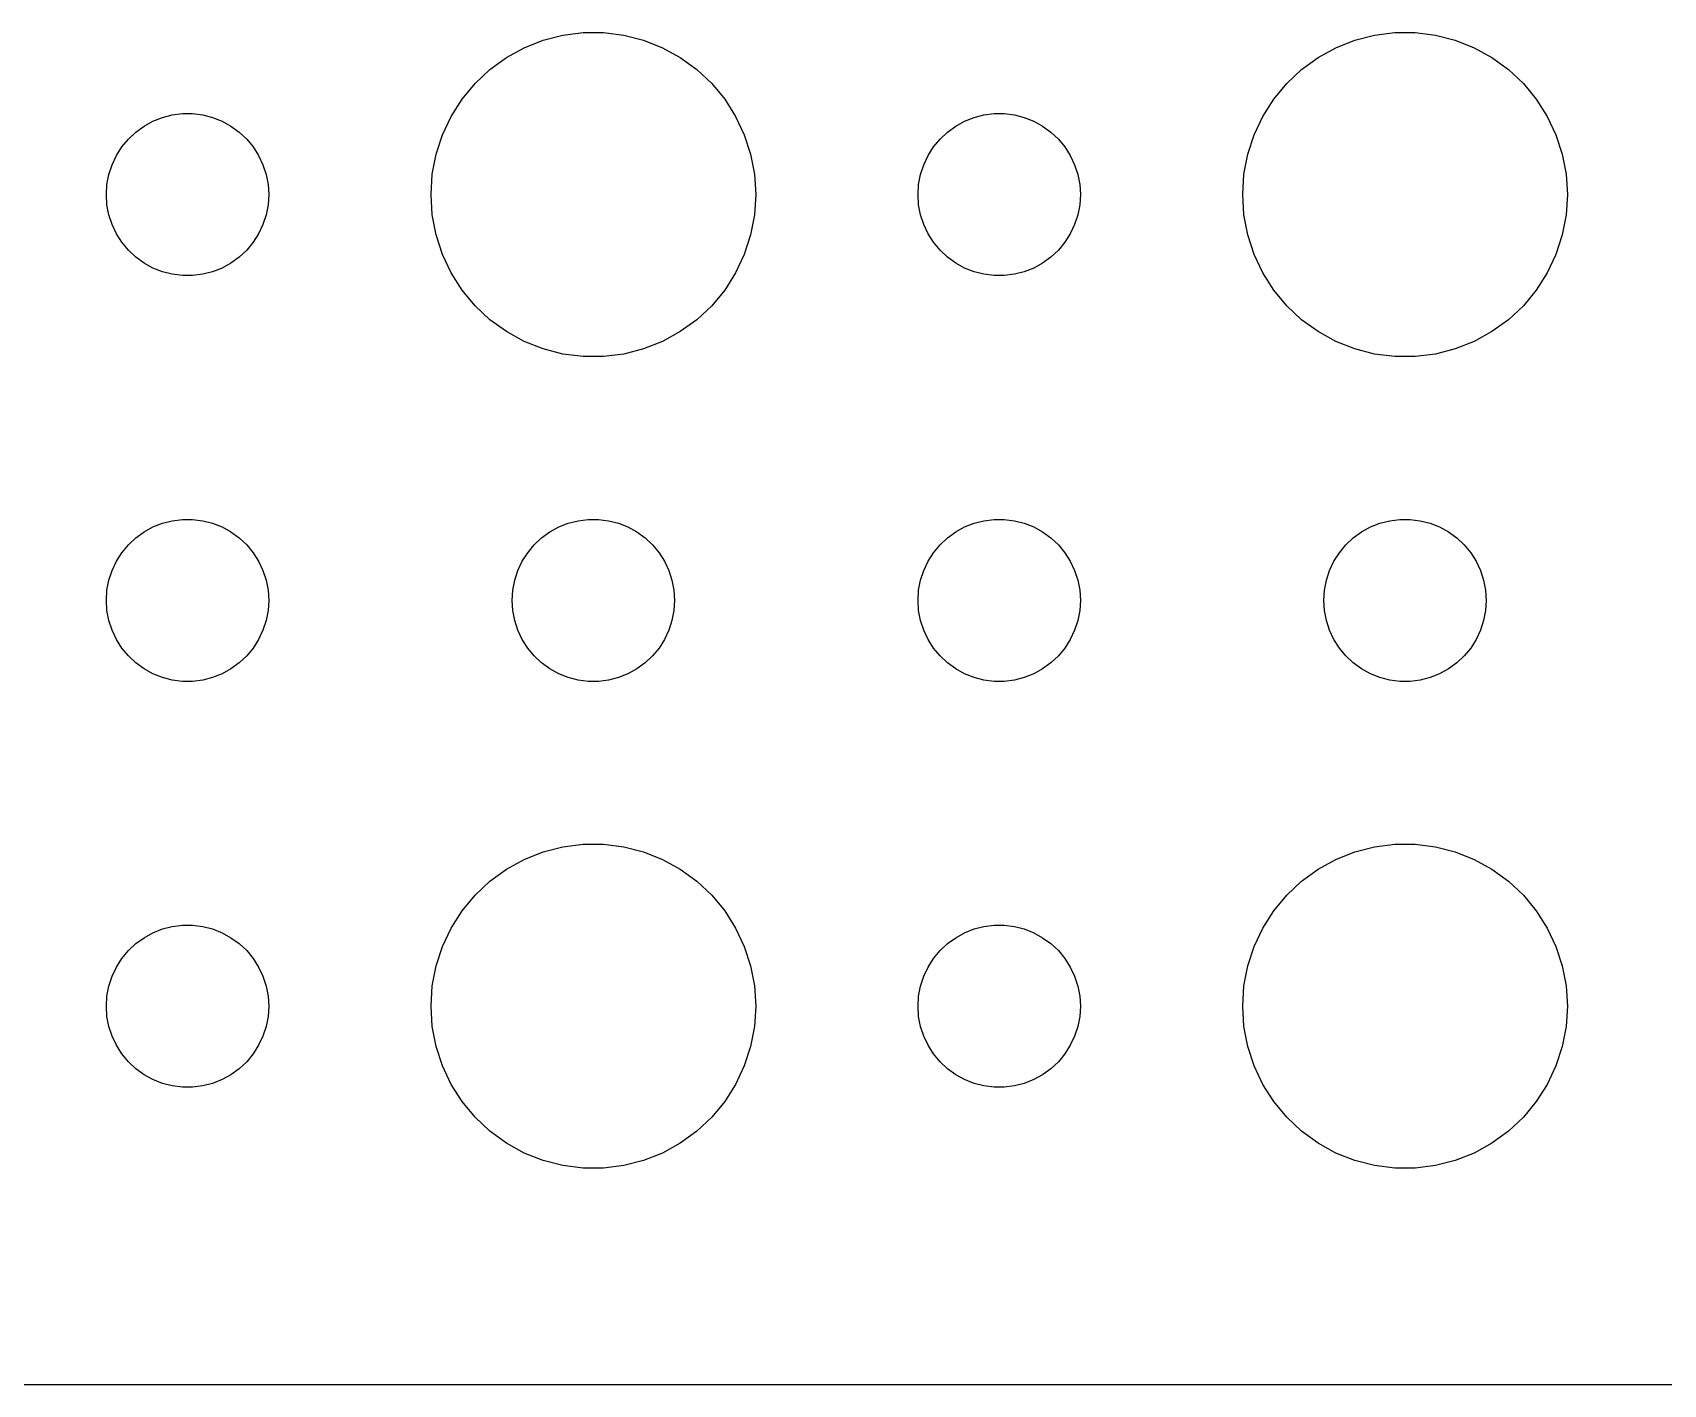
# Model space of a CAD drawing. Header units: metres. Extents: x -120 to 120, y -119 to 119.
# Drawn here: x 27.14 to 57.27, y -119.49 to -94.51 of the extents above; entities that cross this region are included whole.
import ezdxf

# ---------------------------------------------------------------- set-up
doc = ezdxf.new("R2010")
doc.units = ezdxf.units.M

msp = doc.modelspace()

# ---------------------------------------------------------------- linework, layer by layer
for p, q in [((36.5729, -94.6468), (36.9379, -94.5531)), ((36.9379, -94.5531), (37.3116, -94.5059)), ((37.3116, -94.5059), (37.6884, -94.5059)), ((37.6884, -94.5059), (38.0621, -94.5531)), ((38.0621, -94.5531), (38.427, -94.6468)), ((51.5729, -94.6468), (51.9379, -94.5531)), ((51.9379, -94.5531), (52.3116, -94.5059)), ((52.3116, -94.5059), (52.6884, -94.5059)), ((52.6884, -94.5059), (53.0621, -94.5531)), ((53.0621, -94.5531), (53.427, -94.6468)), ((35.8925, -94.967), (36.2227, -94.7855)), ((36.2227, -94.7855), (36.5729, -94.6468)), ((38.427, -94.6468), (38.7773, -94.7855)), ((38.7773, -94.7855), (39.1075, -94.967)), ((50.8925, -94.967), (51.2227, -94.7855)), ((51.2227, -94.7855), (51.5729, -94.6468)), ((53.427, -94.6468), (53.7773, -94.7855)), ((53.7773, -94.7855), (54.1075, -94.967)), ((35.3131, -95.4464), (35.5877, -95.1885)), ((35.5877, -95.1885), (35.8925, -94.967)), ((39.1075, -94.967), (39.4123, -95.1885)), ((39.4123, -95.1885), (39.6869, -95.4464)), ((50.3131, -95.4464), (50.5877, -95.1885)), ((50.5877, -95.1885), (50.8925, -94.967)), ((54.1075, -94.967), (54.4123, -95.1885)), ((54.4123, -95.1885), (54.6869, -95.4464)), ((35.0729, -95.7366), (35.3131, -95.4464)), ((39.6869, -95.4464), (39.927, -95.7366)), ((50.0729, -95.7366), (50.3131, -95.4464)), ((54.6869, -95.4464), (54.927, -95.7366)), ((34.8711, -96.0547), (35.0729, -95.7366)), ((39.927, -95.7366), (40.1289, -96.0547)), ((49.8711, -96.0547), (50.0729, -95.7366)), ((54.927, -95.7366), (55.1289, -96.0547)), ((29.3613, -96.1428), (29.5365, -96.0734)), ((29.5365, -96.0734), (29.7189, -96.0266)), ((29.7189, -96.0266), (29.9058, -96.003)), ((29.9058, -96.003), (30.0942, -96.003)), ((30.0942, -96.003), (30.2811, -96.0266)), ((30.2811, -96.0266), (30.4635, -96.0734)), ((30.4635, -96.0734), (30.6387, -96.1428)), ((34.7107, -96.3956), (34.8711, -96.0547)), ((40.1289, -96.0547), (40.2893, -96.3956)), ((44.3613, -96.1428), (44.5365, -96.0734)), ((44.5365, -96.0734), (44.7189, -96.0266)), ((44.7189, -96.0266), (44.9058, -96.003)), ((44.9058, -96.003), (45.0942, -96.003)), ((45.0942, -96.003), (45.2811, -96.0266)), ((45.2811, -96.0266), (45.4635, -96.0734)), ((45.4635, -96.0734), (45.6387, -96.1428)), ((49.7107, -96.3956), (49.8711, -96.0547)), ((55.1289, -96.0547), (55.2893, -96.3956)), ((28.9065, -96.4732), (29.0439, -96.3442)), ((29.0439, -96.3442), (29.1963, -96.2335)), ((29.1963, -96.2335), (29.3613, -96.1428)), ((30.6387, -96.1428), (30.8037, -96.2335)), ((30.8037, -96.2335), (30.9561, -96.3442)), ((30.9561, -96.3442), (31.0934, -96.4732)), ((34.5942, -96.7539), (34.7107, -96.3956)), ((40.2893, -96.3956), (40.4057, -96.7539)), ((43.9065, -96.4732), (44.0439, -96.3442)), ((44.0439, -96.3442), (44.1963, -96.2335)), ((44.1963, -96.2335), (44.3613, -96.1428)), ((45.6387, -96.1428), (45.8037, -96.2335)), ((45.8037, -96.2335), (45.9561, -96.3442)), ((45.9561, -96.3442), (46.0934, -96.4732)), ((49.5942, -96.7539), (49.7107, -96.3956)), ((55.2893, -96.3956), (55.4057, -96.7539)), ((28.6855, -96.7774), (28.7865, -96.6183)), ((28.7865, -96.6183), (28.9065, -96.4732)), ((31.0934, -96.4732), (31.2135, -96.6183)), ((31.2135, -96.6183), (31.3145, -96.7774)), ((43.6855, -96.7774), (43.7865, -96.6183)), ((43.7865, -96.6183), (43.9065, -96.4732)), ((46.0934, -96.4732), (46.2135, -96.6183)), ((46.2135, -96.6183), (46.3145, -96.7774)), ((28.5471, -97.127), (28.6053, -96.9478)), ((28.6053, -96.9478), (28.6855, -96.7774)), ((31.3145, -96.7774), (31.3947, -96.9478)), ((31.3947, -96.9478), (31.4529, -97.127)), ((34.5237, -97.124), (34.5942, -96.7539)), ((40.4057, -96.7539), (40.4763, -97.124)), ((43.5471, -97.127), (43.6053, -96.9478)), ((43.6053, -96.9478), (43.6855, -96.7774)), ((46.3145, -96.7774), (46.3947, -96.9478)), ((46.3947, -96.9478), (46.4529, -97.127)), ((49.5237, -97.124), (49.5942, -96.7539)), ((55.4057, -96.7539), (55.4763, -97.124)), ((28.5, -97.5), (28.5118, -97.312)), ((28.5118, -97.312), (28.5471, -97.127)), ((31.4529, -97.127), (31.4882, -97.312)), ((31.4882, -97.312), (31.5, -97.5)), ((34.5, -97.5), (34.5237, -97.124)), ((40.4763, -97.124), (40.5, -97.5)), ((43.5, -97.5), (43.5118, -97.312)), ((43.5118, -97.312), (43.5471, -97.127)), ((46.4529, -97.127), (46.4882, -97.312)), ((46.4882, -97.312), (46.5, -97.5)), ((49.5, -97.5), (49.5237, -97.124)), ((55.4763, -97.124), (55.5, -97.5)), ((28.5118, -97.688), (28.5, -97.5)), ((31.5, -97.5), (31.4882, -97.688)), ((34.5237, -97.876), (34.5, -97.5)), ((40.5, -97.5), (40.4763, -97.876)), ((43.5118, -97.688), (43.5, -97.5)), ((46.5, -97.5), (46.4882, -97.688)), ((49.5237, -97.876), (49.5, -97.5)), ((55.5, -97.5), (55.4763, -97.876)), ((28.5471, -97.873), (28.5118, -97.688)), ((28.6053, -98.0522), (28.5471, -97.873)), ((31.4529, -97.873), (31.3947, -98.0522)), ((31.4882, -97.688), (31.4529, -97.873)), ((34.5942, -98.2461), (34.5237, -97.876)), ((40.4763, -97.876), (40.4057, -98.2461)), ((43.5471, -97.873), (43.5118, -97.688)), ((43.6053, -98.0522), (43.5471, -97.873)), ((46.4529, -97.873), (46.3947, -98.0522)), ((46.4882, -97.688), (46.4529, -97.873)), ((49.5942, -98.2461), (49.5237, -97.876)), ((55.4763, -97.876), (55.4057, -98.2461)), ((28.6855, -98.2226), (28.6053, -98.0522)), ((28.7865, -98.3817), (28.6855, -98.2226)), ((31.3145, -98.2226), (31.2135, -98.3817)), ((31.3947, -98.0522), (31.3145, -98.2226)), ((34.7107, -98.6044), (34.5942, -98.2461)), ((40.4057, -98.2461), (40.2893, -98.6044)), ((43.6855, -98.2226), (43.6053, -98.0522)), ((43.7865, -98.3817), (43.6855, -98.2226)), ((46.3145, -98.2226), (46.2135, -98.3817)), ((46.3947, -98.0522), (46.3145, -98.2226)), ((49.7107, -98.6044), (49.5942, -98.2461)), ((55.4057, -98.2461), (55.2893, -98.6044)), ((28.9065, -98.5268), (28.7865, -98.3817)), ((29.0439, -98.6558), (28.9065, -98.5268)), ((31.0934, -98.5268), (30.9561, -98.6558)), ((31.2135, -98.3817), (31.0934, -98.5268)), ((43.9065, -98.5268), (43.7865, -98.3817)), ((44.0439, -98.6558), (43.9065, -98.5268)), ((46.0934, -98.5268), (45.9561, -98.6558)), ((46.2135, -98.3817), (46.0934, -98.5268)), ((29.1963, -98.7665), (29.0439, -98.6558)), ((29.3613, -98.8572), (29.1963, -98.7665)), ((30.8037, -98.7665), (30.6387, -98.8572)), ((30.9561, -98.6558), (30.8037, -98.7665)), ((34.8711, -98.9453), (34.7107, -98.6044)), ((40.2893, -98.6044), (40.1289, -98.9453)), ((44.1963, -98.7665), (44.0439, -98.6558)), ((44.3613, -98.8572), (44.1963, -98.7665)), ((45.8037, -98.7665), (45.6387, -98.8572)), ((45.9561, -98.6558), (45.8037, -98.7665)), ((49.8711, -98.9453), (49.7107, -98.6044)), ((55.2893, -98.6044), (55.1289, -98.9453)), ((29.5365, -98.9266), (29.3613, -98.8572)), ((29.7189, -98.9734), (29.5365, -98.9266)), ((29.9058, -98.997), (29.7189, -98.9734)), ((30.0942, -98.997), (29.9058, -98.997)), ((30.2811, -98.9734), (30.0942, -98.997)), ((30.4635, -98.9266), (30.2811, -98.9734)), ((30.6387, -98.8572), (30.4635, -98.9266)), ((35.0729, -99.2634), (34.8711, -98.9453)), ((40.1289, -98.9453), (39.927, -99.2634)), ((44.5365, -98.9266), (44.3613, -98.8572)), ((44.7189, -98.9734), (44.5365, -98.9266)), ((44.9058, -98.997), (44.7189, -98.9734)), ((45.0942, -98.997), (44.9058, -98.997)), ((45.2811, -98.9734), (45.0942, -98.997)), ((45.4635, -98.9266), (45.2811, -98.9734)), ((45.6387, -98.8572), (45.4635, -98.9266)), ((50.0729, -99.2634), (49.8711, -98.9453)), ((55.1289, -98.9453), (54.927, -99.2634)), ((35.3131, -99.5536), (35.0729, -99.2634)), ((39.927, -99.2634), (39.6869, -99.5536)), ((50.3131, -99.5536), (50.0729, -99.2634)), ((54.927, -99.2634), (54.6869, -99.5536)), ((35.5877, -99.8115), (35.3131, -99.5536)), ((39.6869, -99.5536), (39.4123, -99.8115)), ((50.5877, -99.8115), (50.3131, -99.5536)), ((54.6869, -99.5536), (54.4123, -99.8115)), ((35.8925, -100.033), (35.5877, -99.8115)), ((36.2227, -100.214), (35.8925, -100.033)), ((39.1075, -100.033), (38.7773, -100.214)), ((39.4123, -99.8115), (39.1075, -100.033)), ((50.8925, -100.033), (50.5877, -99.8115)), ((51.2227, -100.214), (50.8925, -100.033)), ((54.1075, -100.033), (53.7773, -100.214)), ((54.4123, -99.8115), (54.1075, -100.033)), ((36.5729, -100.353), (36.2227, -100.214)), ((36.9379, -100.447), (36.5729, -100.353)), ((38.427, -100.353), (38.0621, -100.447)), ((38.7773, -100.214), (38.427, -100.353)), ((51.5729, -100.353), (51.2227, -100.214)), ((51.9379, -100.447), (51.5729, -100.353)), ((53.427, -100.353), (53.0621, -100.447)), ((53.7773, -100.214), (53.427, -100.353)), ((37.3116, -100.494), (36.9379, -100.447)), ((37.6884, -100.494), (37.3116, -100.494)), ((38.0621, -100.447), (37.6884, -100.494)), ((52.3116, -100.494), (51.9379, -100.447)), ((52.6884, -100.494), (52.3116, -100.494)), ((53.0621, -100.447), (52.6884, -100.494)), ((29.1963, -103.734), (29.3613, -103.643)), ((29.3613, -103.643), (29.5365, -103.573)), ((29.5365, -103.573), (29.7189, -103.527)), ((29.7189, -103.527), (29.9058, -103.503)), ((29.9058, -103.503), (30.0942, -103.503)), ((30.0942, -103.503), (30.2811, -103.527)), ((30.2811, -103.527), (30.4635, -103.573)), ((30.4635, -103.573), (30.6387, -103.643)), ((30.6387, -103.643), (30.8037, -103.734)), ((36.6963, -103.734), (36.8613, -103.643)), ((36.8613, -103.643), (37.0365, -103.573)), ((37.0365, -103.573), (37.2189, -103.527)), ((37.2189, -103.527), (37.4058, -103.503)), ((37.4058, -103.503), (37.5942, -103.503)), ((37.5942, -103.503), (37.7811, -103.527)), ((37.7811, -103.527), (37.9635, -103.573)), ((37.9635, -103.573), (38.1387, -103.643)), ((38.1387, -103.643), (38.3037, -103.734)), ((44.1963, -103.734), (44.3613, -103.643)), ((44.3613, -103.643), (44.5365, -103.573)), ((44.5365, -103.573), (44.7189, -103.527)), ((44.7189, -103.527), (44.9058, -103.503)), ((44.9058, -103.503), (45.0942, -103.503)), ((45.0942, -103.503), (45.2811, -103.527)), ((45.2811, -103.527), (45.4635, -103.573)), ((45.4635, -103.573), (45.6387, -103.643)), ((45.6387, -103.643), (45.8037, -103.734)), ((51.6963, -103.734), (51.8613, -103.643)), ((51.8613, -103.643), (52.0365, -103.573)), ((52.0365, -103.573), (52.2189, -103.527)), ((52.2189, -103.527), (52.4058, -103.503)), ((52.4058, -103.503), (52.5942, -103.503)), ((52.5942, -103.503), (52.7811, -103.527)), ((52.7811, -103.527), (52.9635, -103.573)), ((52.9635, -103.573), (53.1387, -103.643)), ((53.1387, -103.643), (53.3037, -103.734)), ((28.7865, -104.118), (28.9065, -103.973)), ((28.9065, -103.973), (29.0439, -103.844)), ((29.0439, -103.844), (29.1963, -103.734)), ((30.8037, -103.734), (30.9561, -103.844)), ((30.9561, -103.844), (31.0934, -103.973)), ((31.0934, -103.973), (31.2135, -104.118)), ((36.2865, -104.118), (36.4065, -103.973)), ((36.4065, -103.973), (36.5439, -103.844)), ((36.5439, -103.844), (36.6963, -103.734)), ((38.3037, -103.734), (38.4561, -103.844)), ((38.4561, -103.844), (38.5934, -103.973)), ((38.5934, -103.973), (38.7135, -104.118)), ((43.7865, -104.118), (43.9065, -103.973)), ((43.9065, -103.973), (44.0439, -103.844)), ((44.0439, -103.844), (44.1963, -103.734)), ((45.8037, -103.734), (45.9561, -103.844)), ((45.9561, -103.844), (46.0934, -103.973)), ((46.0934, -103.973), (46.2135, -104.118)), ((51.2865, -104.118), (51.4065, -103.973)), ((51.4065, -103.973), (51.5439, -103.844)), ((51.5439, -103.844), (51.6963, -103.734)), ((53.3037, -103.734), (53.4561, -103.844)), ((53.4561, -103.844), (53.5934, -103.973)), ((53.5934, -103.973), (53.7135, -104.118)), ((28.6855, -104.277), (28.7865, -104.118)), ((31.2135, -104.118), (31.3145, -104.277)), ((36.1855, -104.277), (36.2865, -104.118)), ((38.7135, -104.118), (38.8145, -104.277)), ((43.6855, -104.277), (43.7865, -104.118)), ((46.2135, -104.118), (46.3145, -104.277)), ((51.1855, -104.277), (51.2865, -104.118)), ((53.7135, -104.118), (53.8145, -104.277)), ((28.5471, -104.627), (28.6053, -104.448)), ((28.6053, -104.448), (28.6855, -104.277)), ((31.3145, -104.277), (31.3947, -104.448)), ((31.3947, -104.448), (31.4529, -104.627)), ((36.0471, -104.627), (36.1053, -104.448)), ((36.1053, -104.448), (36.1855, -104.277)), ((38.8145, -104.277), (38.8947, -104.448)), ((38.8947, -104.448), (38.9529, -104.627)), ((43.5471, -104.627), (43.6053, -104.448)), ((43.6053, -104.448), (43.6855, -104.277)), ((46.3145, -104.277), (46.3947, -104.448)), ((46.3947, -104.448), (46.4529, -104.627)), ((51.0471, -104.627), (51.1053, -104.448)), ((51.1053, -104.448), (51.1855, -104.277)), ((53.8145, -104.277), (53.8947, -104.448)), ((53.8947, -104.448), (53.9529, -104.627)), ((28.5, -105), (28.5118, -104.812)), ((28.5118, -104.812), (28.5471, -104.627)), ((31.4529, -104.627), (31.4882, -104.812)), ((31.4882, -104.812), (31.5, -105)), ((36, -105), (36.0118, -104.812)), ((36.0118, -104.812), (36.0471, -104.627)), ((38.9529, -104.627), (38.9882, -104.812)), ((38.9882, -104.812), (39, -105)), ((43.5, -105), (43.5118, -104.812)), ((43.5118, -104.812), (43.5471, -104.627)), ((46.4529, -104.627), (46.4882, -104.812)), ((46.4882, -104.812), (46.5, -105)), ((51, -105), (51.0118, -104.812)), ((51.0118, -104.812), (51.0471, -104.627)), ((53.9529, -104.627), (53.9882, -104.812)), ((53.9882, -104.812), (54, -105)), ((28.5118, -105.188), (28.5, -105)), ((31.5, -105), (31.4882, -105.188)), ((36.0118, -105.188), (36, -105)), ((39, -105), (38.9882, -105.188)), ((43.5118, -105.188), (43.5, -105)), ((46.5, -105), (46.4882, -105.188)), ((51.0118, -105.188), (51, -105)), ((54, -105), (53.9882, -105.188)), ((28.5471, -105.373), (28.5118, -105.188)), ((28.6053, -105.552), (28.5471, -105.373)), ((31.4529, -105.373), (31.3947, -105.552)), ((31.4882, -105.188), (31.4529, -105.373)), ((36.0471, -105.373), (36.0118, -105.188)), ((36.1053, -105.552), (36.0471, -105.373)), ((38.9529, -105.373), (38.8947, -105.552)), ((38.9882, -105.188), (38.9529, -105.373)), ((43.5471, -105.373), (43.5118, -105.188)), ((43.6053, -105.552), (43.5471, -105.373)), ((46.4529, -105.373), (46.3947, -105.552)), ((46.4882, -105.188), (46.4529, -105.373)), ((51.0471, -105.373), (51.0118, -105.188)), ((51.1053, -105.552), (51.0471, -105.373)), ((53.9529, -105.373), (53.8947, -105.552)), ((53.9882, -105.188), (53.9529, -105.373)), ((28.6855, -105.723), (28.6053, -105.552)), ((28.7865, -105.882), (28.6855, -105.723)), ((31.3145, -105.723), (31.2135, -105.882)), ((31.3947, -105.552), (31.3145, -105.723)), ((36.1855, -105.723), (36.1053, -105.552)), ((36.2865, -105.882), (36.1855, -105.723)), ((38.8145, -105.723), (38.7135, -105.882)), ((38.8947, -105.552), (38.8145, -105.723)), ((43.6855, -105.723), (43.6053, -105.552)), ((43.7865, -105.882), (43.6855, -105.723)), ((46.3145, -105.723), (46.2135, -105.882)), ((46.3947, -105.552), (46.3145, -105.723)), ((51.1855, -105.723), (51.1053, -105.552)), ((51.2865, -105.882), (51.1855, -105.723)), ((53.8145, -105.723), (53.7135, -105.882)), ((53.8947, -105.552), (53.8145, -105.723)), ((28.9065, -106.027), (28.7865, -105.882)), ((29.0439, -106.156), (28.9065, -106.027)), ((31.0934, -106.027), (30.9561, -106.156)), ((31.2135, -105.882), (31.0934, -106.027)), ((36.4065, -106.027), (36.2865, -105.882)), ((36.5439, -106.156), (36.4065, -106.027)), ((38.5934, -106.027), (38.4561, -106.156)), ((38.7135, -105.882), (38.5934, -106.027)), ((43.9065, -106.027), (43.7865, -105.882)), ((44.0439, -106.156), (43.9065, -106.027)), ((46.0934, -106.027), (45.9561, -106.156)), ((46.2135, -105.882), (46.0934, -106.027)), ((51.4065, -106.027), (51.2865, -105.882)), ((51.5439, -106.156), (51.4065, -106.027)), ((53.5934, -106.027), (53.4561, -106.156)), ((53.7135, -105.882), (53.5934, -106.027)), ((29.1963, -106.266), (29.0439, -106.156)), ((29.3613, -106.357), (29.1963, -106.266)), ((29.5365, -106.427), (29.3613, -106.357)), ((30.6387, -106.357), (30.4635, -106.427)), ((30.8037, -106.266), (30.6387, -106.357)), ((30.9561, -106.156), (30.8037, -106.266)), ((36.6963, -106.266), (36.5439, -106.156)), ((36.8613, -106.357), (36.6963, -106.266)), ((37.0365, -106.427), (36.8613, -106.357)), ((38.1387, -106.357), (37.9635, -106.427)), ((38.3037, -106.266), (38.1387, -106.357)), ((38.4561, -106.156), (38.3037, -106.266)), ((44.1963, -106.266), (44.0439, -106.156)), ((44.3613, -106.357), (44.1963, -106.266)), ((44.5365, -106.427), (44.3613, -106.357)), ((45.6387, -106.357), (45.4635, -106.427)), ((45.8037, -106.266), (45.6387, -106.357)), ((45.9561, -106.156), (45.8037, -106.266)), ((51.6963, -106.266), (51.5439, -106.156)), ((51.8613, -106.357), (51.6963, -106.266)), ((52.0365, -106.427), (51.8613, -106.357)), ((53.1387, -106.357), (52.9635, -106.427)), ((53.3037, -106.266), (53.1387, -106.357)), ((53.4561, -106.156), (53.3037, -106.266)), ((29.7189, -106.473), (29.5365, -106.427)), ((29.9058, -106.497), (29.7189, -106.473)), ((30.0942, -106.497), (29.9058, -106.497)), ((30.2811, -106.473), (30.0942, -106.497)), ((30.4635, -106.427), (30.2811, -106.473)), ((37.2189, -106.473), (37.0365, -106.427)), ((37.4058, -106.497), (37.2189, -106.473)), ((37.5942, -106.497), (37.4058, -106.497)), ((37.7811, -106.473), (37.5942, -106.497)), ((37.9635, -106.427), (37.7811, -106.473)), ((44.7189, -106.473), (44.5365, -106.427)), ((44.9058, -106.497), (44.7189, -106.473)), ((45.0942, -106.497), (44.9058, -106.497)), ((45.2811, -106.473), (45.0942, -106.497)), ((45.4635, -106.427), (45.2811, -106.473)), ((52.2189, -106.473), (52.0365, -106.427)), ((52.4058, -106.497), (52.2189, -106.473)), ((52.5942, -106.497), (52.4058, -106.497)), ((52.7811, -106.473), (52.5942, -106.497)), ((52.9635, -106.427), (52.7811, -106.473)), ((36.2227, -109.786), (36.5729, -109.647)), ((36.5729, -109.647), (36.9379, -109.553)), ((36.9379, -109.553), (37.3116, -109.506)), ((37.3116, -109.506), (37.6884, -109.506)), ((37.6884, -109.506), (38.0621, -109.553)), ((38.0621, -109.553), (38.427, -109.647)), ((38.427, -109.647), (38.7773, -109.786)), ((51.2227, -109.786), (51.5729, -109.647)), ((51.5729, -109.647), (51.9379, -109.553)), ((51.9379, -109.553), (52.3116, -109.506)), ((52.3116, -109.506), (52.6884, -109.506)), ((52.6884, -109.506), (53.0621, -109.553)), ((53.0621, -109.553), (53.427, -109.647)), ((53.427, -109.647), (53.7773, -109.786)), ((35.5877, -110.188), (35.8925, -109.967)), ((35.8925, -109.967), (36.2227, -109.786)), ((38.7773, -109.786), (39.1075, -109.967)), ((39.1075, -109.967), (39.4123, -110.188)), ((50.5877, -110.188), (50.8925, -109.967)), ((50.8925, -109.967), (51.2227, -109.786)), ((53.7773, -109.786), (54.1075, -109.967)), ((54.1075, -109.967), (54.4123, -110.188)), ((35.3131, -110.446), (35.5877, -110.188)), ((39.4123, -110.188), (39.6869, -110.446)), ((50.3131, -110.446), (50.5877, -110.188)), ((54.4123, -110.188), (54.6869, -110.446)), ((35.0729, -110.737), (35.3131, -110.446)), ((39.6869, -110.446), (39.927, -110.737)), ((50.0729, -110.737), (50.3131, -110.446)), ((54.6869, -110.446), (54.927, -110.737)), ((34.8711, -111.055), (35.0729, -110.737)), ((39.927, -110.737), (40.1289, -111.055)), ((49.8711, -111.055), (50.0729, -110.737)), ((54.927, -110.737), (55.1289, -111.055)), ((29.1963, -111.234), (29.3613, -111.143)), ((29.3613, -111.143), (29.5365, -111.073)), ((29.5365, -111.073), (29.7189, -111.027)), ((29.7189, -111.027), (29.9058, -111.003)), ((29.9058, -111.003), (30.0942, -111.003)), ((30.0942, -111.003), (30.2811, -111.027)), ((30.2811, -111.027), (30.4635, -111.073)), ((30.4635, -111.073), (30.6387, -111.143)), ((30.6387, -111.143), (30.8037, -111.234)), ((34.7107, -111.396), (34.8711, -111.055)), ((40.1289, -111.055), (40.2893, -111.396)), ((44.1963, -111.234), (44.3613, -111.143)), ((44.3613, -111.143), (44.5365, -111.073)), ((44.5365, -111.073), (44.7189, -111.027)), ((44.7189, -111.027), (44.9058, -111.003)), ((44.9058, -111.003), (45.0942, -111.003)), ((45.0942, -111.003), (45.2811, -111.027)), ((45.2811, -111.027), (45.4635, -111.073)), ((45.4635, -111.073), (45.6387, -111.143)), ((45.6387, -111.143), (45.8037, -111.234)), ((49.7107, -111.396), (49.8711, -111.055)), ((55.1289, -111.055), (55.2893, -111.396)), ((28.7865, -111.618), (28.9065, -111.473)), ((28.9065, -111.473), (29.0439, -111.344)), ((29.0439, -111.344), (29.1963, -111.234)), ((30.8037, -111.234), (30.9561, -111.344)), ((30.9561, -111.344), (31.0934, -111.473)), ((31.0934, -111.473), (31.2135, -111.618)), ((34.5942, -111.754), (34.7107, -111.396)), ((40.2893, -111.396), (40.4057, -111.754)), ((43.7865, -111.618), (43.9065, -111.473)), ((43.9065, -111.473), (44.0439, -111.344)), ((44.0439, -111.344), (44.1963, -111.234)), ((45.8037, -111.234), (45.9561, -111.344)), ((45.9561, -111.344), (46.0934, -111.473)), ((46.0934, -111.473), (46.2135, -111.618)), ((49.5942, -111.754), (49.7107, -111.396)), ((55.2893, -111.396), (55.4057, -111.754)), ((28.6053, -111.948), (28.6855, -111.777)), ((28.6855, -111.777), (28.7865, -111.618)), ((31.2135, -111.618), (31.3145, -111.777)), ((31.3145, -111.777), (31.3947, -111.948)), ((34.5237, -112.124), (34.5942, -111.754)), ((40.4057, -111.754), (40.4763, -112.124)), ((43.6053, -111.948), (43.6855, -111.777)), ((43.6855, -111.777), (43.7865, -111.618)), ((46.2135, -111.618), (46.3145, -111.777)), ((46.3145, -111.777), (46.3947, -111.948)), ((49.5237, -112.124), (49.5942, -111.754)), ((55.4057, -111.754), (55.4763, -112.124)), ((28.5471, -112.127), (28.6053, -111.948)), ((31.3947, -111.948), (31.4529, -112.127)), ((43.5471, -112.127), (43.6053, -111.948)), ((46.3947, -111.948), (46.4529, -112.127)), ((28.5, -112.5), (28.5118, -112.312)), ((28.5118, -112.312), (28.5471, -112.127)), ((31.4529, -112.127), (31.4882, -112.312)), ((31.4882, -112.312), (31.5, -112.5)), ((34.5, -112.5), (34.5237, -112.124)), ((40.4763, -112.124), (40.5, -112.5)), ((43.5, -112.5), (43.5118, -112.312)), ((43.5118, -112.312), (43.5471, -112.127)), ((46.4529, -112.127), (46.4882, -112.312)), ((46.4882, -112.312), (46.5, -112.5)), ((49.5, -112.5), (49.5237, -112.124)), ((55.4763, -112.124), (55.5, -112.5)), ((28.5118, -112.688), (28.5, -112.5)), ((28.5471, -112.873), (28.5118, -112.688)), ((31.4882, -112.688), (31.4529, -112.873)), ((31.5, -112.5), (31.4882, -112.688)), ((34.5237, -112.876), (34.5, -112.5)), ((40.5, -112.5), (40.4763, -112.876)), ((43.5118, -112.688), (43.5, -112.5)), ((43.5471, -112.873), (43.5118, -112.688)), ((46.4882, -112.688), (46.4529, -112.873)), ((46.5, -112.5), (46.4882, -112.688)), ((49.5237, -112.876), (49.5, -112.5)), ((55.5, -112.5), (55.4763, -112.876)), ((28.6053, -113.052), (28.5471, -112.873)), ((31.4529, -112.873), (31.3947, -113.052)), ((34.5942, -113.246), (34.5237, -112.876)), ((40.4763, -112.876), (40.4057, -113.246)), ((43.6053, -113.052), (43.5471, -112.873)), ((46.4529, -112.873), (46.3947, -113.052)), ((49.5942, -113.246), (49.5237, -112.876)), ((55.4763, -112.876), (55.4057, -113.246)), ((28.6855, -113.223), (28.6053, -113.052)), ((28.7865, -113.382), (28.6855, -113.223)), ((31.3145, -113.223), (31.2135, -113.382)), ((31.3947, -113.052), (31.3145, -113.223)), ((34.7107, -113.604), (34.5942, -113.246)), ((40.4057, -113.246), (40.2893, -113.604)), ((43.6855, -113.223), (43.6053, -113.052)), ((43.7865, -113.382), (43.6855, -113.223)), ((46.3145, -113.223), (46.2135, -113.382)), ((46.3947, -113.052), (46.3145, -113.223)), ((49.7107, -113.604), (49.5942, -113.246)), ((55.4057, -113.246), (55.2893, -113.604)), ((28.9065, -113.527), (28.7865, -113.382)), ((29.0439, -113.656), (28.9065, -113.527)), ((31.0934, -113.527), (30.9561, -113.656)), ((31.2135, -113.382), (31.0934, -113.527)), ((34.8711, -113.945), (34.7107, -113.604)), ((40.2893, -113.604), (40.1289, -113.945)), ((43.9065, -113.527), (43.7865, -113.382)), ((44.0439, -113.656), (43.9065, -113.527)), ((46.0934, -113.527), (45.9561, -113.656)), ((46.2135, -113.382), (46.0934, -113.527)), ((49.8711, -113.945), (49.7107, -113.604)), ((55.2893, -113.604), (55.1289, -113.945)), ((29.1963, -113.766), (29.0439, -113.656)), ((29.3613, -113.857), (29.1963, -113.766)), ((29.5365, -113.927), (29.3613, -113.857)), ((30.6387, -113.857), (30.4635, -113.927)), ((30.8037, -113.766), (30.6387, -113.857)), ((30.9561, -113.656), (30.8037, -113.766)), ((44.1963, -113.766), (44.0439, -113.656)), ((44.3613, -113.857), (44.1963, -113.766)), ((44.5365, -113.927), (44.3613, -113.857)), ((45.6387, -113.857), (45.4635, -113.927)), ((45.8037, -113.766), (45.6387, -113.857)), ((45.9561, -113.656), (45.8037, -113.766)), ((29.7189, -113.973), (29.5365, -113.927)), ((29.9058, -113.997), (29.7189, -113.973)), ((30.0942, -113.997), (29.9058, -113.997)), ((30.2811, -113.973), (30.0942, -113.997)), ((30.4635, -113.927), (30.2811, -113.973)), ((35.0729, -114.263), (34.8711, -113.945)), ((40.1289, -113.945), (39.927, -114.263)), ((44.7189, -113.973), (44.5365, -113.927)), ((44.9058, -113.997), (44.7189, -113.973)), ((45.0942, -113.997), (44.9058, -113.997)), ((45.2811, -113.973), (45.0942, -113.997)), ((45.4635, -113.927), (45.2811, -113.973)), ((50.0729, -114.263), (49.8711, -113.945)), ((55.1289, -113.945), (54.927, -114.263)), ((35.3131, -114.554), (35.0729, -114.263)), ((39.927, -114.263), (39.6869, -114.554)), ((50.3131, -114.554), (50.0729, -114.263)), ((54.927, -114.263), (54.6869, -114.554)), ((35.5877, -114.812), (35.3131, -114.554)), ((35.8925, -115.033), (35.5877, -114.812)), ((39.4123, -114.812), (39.1075, -115.033)), ((39.6869, -114.554), (39.4123, -114.812)), ((50.5877, -114.812), (50.3131, -114.554)), ((50.8925, -115.033), (50.5877, -114.812)), ((54.4123, -114.812), (54.1075, -115.033)), ((54.6869, -114.554), (54.4123, -114.812)), ((36.2227, -115.214), (35.8925, -115.033)), ((39.1075, -115.033), (38.7773, -115.214)), ((51.2227, -115.214), (50.8925, -115.033)), ((54.1075, -115.033), (53.7773, -115.214)), ((36.5729, -115.353), (36.2227, -115.214)), ((36.9379, -115.447), (36.5729, -115.353)), ((38.427, -115.353), (38.0621, -115.447)), ((38.7773, -115.214), (38.427, -115.353)), ((51.5729, -115.353), (51.2227, -115.214)), ((51.9379, -115.447), (51.5729, -115.353)), ((53.427, -115.353), (53.0621, -115.447)), ((53.7773, -115.214), (53.427, -115.353)), ((37.3116, -115.494), (36.9379, -115.447)), ((37.6884, -115.494), (37.3116, -115.494)), ((38.0621, -115.447), (37.6884, -115.494)), ((52.3116, -115.494), (51.9379, -115.447)), ((52.6884, -115.494), (52.3116, -115.494)), ((53.0621, -115.447), (52.6884, -115.494)), ((-114.814, -119.49), (114.814, -119.49))]:
    msp.add_line(p, q)

doc.saveas('drawing.dxf')
